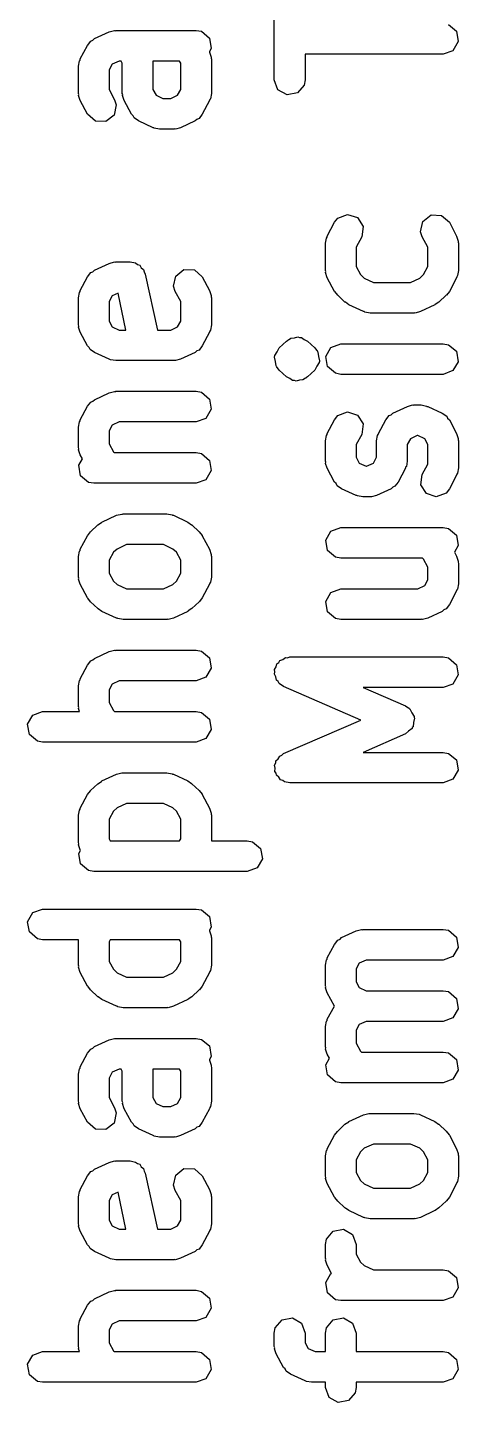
# Model space of a CAD drawing. Extents: x 26 to 70, y -152 to -25.
# Drawn here: x 43.11 to 45.21, y -125.53 to -118.81 of the extents above; entities that cross this region are included whole.
import ezdxf

# ---------------------------------------------------------------- set-up
doc = ezdxf.new("R2010")
doc.units = 0
doc.layers.add('BLACK', color=7, linetype='CONTINUOUS')

msp = doc.modelspace()

# ---------------------------------------------------------------- linework, layer by layer
at = {"layer": 'BLACK', "linetype": 'CONTINUOUS'}
for p, q in [((44.314, -119.061), (44.314, -118.661)), ((43.4355, -118.86), (43.507, -118.827)), ((43.507, -118.827), (43.5321, -118.82)), ((43.5321, -118.82), (43.5354, -118.821)), ((43.5354, -118.821), (43.5387, -118.82)), ((43.5387, -118.82), (43.9315, -118.82)), ((43.9315, -118.82), (43.9572, -118.824)), ((43.9572, -118.824), (43.9965, -118.857)), ((45.1647, -118.791), (45.204, -118.824)), ((45.204, -118.824), (45.2129, -118.874)), ((43.3654, -118.959), (43.4011, -118.893)), ((43.4011, -118.893), (43.4172, -118.872)), ((43.4172, -118.872), (43.4276, -118.868)), ((43.4276, -118.868), (43.4355, -118.86)), ((44.0054, -118.908), (43.9963, -118.923)), ((43.9965, -118.857), (44.0054, -118.908)), ((45.2129, -118.874), (45.1872, -118.919)), ((43.3565, -118.995), (43.3611, -118.969)), ((43.3611, -118.969), (43.3646, -118.965)), ((43.3646, -118.965), (43.3654, -118.959)), ((43.5553, -118.97), (43.5216, -118.985)), ((43.5652, -118.97), (43.5553, -118.97)), ((43.5708, -118.98), (43.5652, -118.97)), ((43.7208, -118.97), (43.7208, -119.109)), ((43.8509, -118.97), (43.7208, -118.97)), ((43.8565, -118.98), (43.8509, -118.97)), ((43.9963, -118.923), (43.9976, -118.926)), ((43.9976, -118.926), (44.0058, -118.951)), ((44.0058, -118.951), (44.0046, -118.956)), ((44.0046, -118.956), (44.0065, -118.961)), ((44.0065, -118.961), (44.0065, -119.128)), ((45.139, -118.936), (44.464, -118.936)), ((44.464, -118.936), (44.464, -119.061)), ((45.1872, -118.919), (45.139, -118.936)), ((43.3565, -119.128), (43.3565, -118.995)), ((43.5216, -118.985), (43.5065, -119.013)), ((43.5065, -119.013), (43.5065, -119.109)), ((43.5708, -119.128), (43.5708, -118.98)), ((43.8565, -119.109), (43.8565, -118.98)), ((43.5065, -119.109), (43.5334, -119.159)), ((43.7208, -119.109), (43.7359, -119.137)), ((43.8415, -119.137), (43.8565, -119.109)), ((44.3316, -119.11), (44.314, -119.061)), ((44.376, -119.135), (44.3316, -119.11)), ((44.4595, -119.087), (44.4265, -119.126)), ((44.464, -119.061), (44.4595, -119.087)), ((43.3584, -119.133), (43.3565, -119.128)), ((43.3573, -119.139), (43.3584, -119.133)), ((43.3654, -119.163), (43.3573, -119.139)), ((43.4011, -119.23), (43.3654, -119.163)), ((43.5334, -119.159), (43.5415, -119.184)), ((43.5727, -119.133), (43.5708, -119.128)), ((43.5716, -119.139), (43.5727, -119.133)), ((43.5797, -119.163), (43.5716, -119.139)), ((43.6154, -119.23), (43.5797, -119.163)), ((43.7359, -119.137), (43.7696, -119.153)), ((43.7696, -119.153), (43.8078, -119.153)), ((43.8078, -119.153), (43.8415, -119.137)), ((43.9976, -119.163), (43.9619, -119.23)), ((43.9984, -119.158), (43.9976, -119.163)), ((44.002, -119.154), (43.9984, -119.158)), ((44.0065, -119.128), (44.002, -119.154)), ((44.4265, -119.126), (44.376, -119.135)), ((43.4394, -119.264), (43.4011, -119.23)), ((43.531, -119.234), (43.4906, -119.266)), ((43.5415, -119.184), (43.531, -119.234)), ((43.6238, -119.238), (43.6154, -119.23)), ((43.6285, -119.248), (43.6238, -119.238)), ((43.9619, -119.23), (43.9458, -119.251)), ((43.4906, -119.266), (43.4394, -119.264)), ((43.6498, -119.263), (43.6285, -119.248)), ((43.7212, -119.296), (43.6498, -119.263)), ((43.7247, -119.296), (43.7212, -119.296)), ((43.7273, -119.298), (43.7247, -119.296)), ((43.753, -119.303), (43.7273, -119.298)), ((43.8244, -119.303), (43.753, -119.303)), ((43.8276, -119.302), (43.8244, -119.303)), ((43.831, -119.303), (43.8276, -119.302)), ((43.8561, -119.296), (43.831, -119.303)), ((43.9275, -119.263), (43.8561, -119.296)), ((43.9354, -119.255), (43.9275, -119.263)), ((43.9458, -119.251), (43.9354, -119.255)), ((44.5729, -119.826), (44.6086, -119.759)), ((44.6086, -119.759), (44.6247, -119.739)), ((44.6247, -119.739), (44.6724, -119.72)), ((44.6724, -119.72), (44.7211, -119.736)), ((44.7211, -119.736), (44.7482, -119.779)), ((44.7482, -119.779), (44.7409, -119.83)), ((45.0291, -119.805), (45.0396, -119.755)), ((45.0396, -119.755), (45.0799, -119.723)), ((45.0799, -119.723), (45.1312, -119.725)), ((45.1312, -119.725), (45.1694, -119.759)), ((45.1694, -119.759), (45.2051, -119.826)), ((44.564, -119.861), (44.5686, -119.836)), ((44.5686, -119.836), (44.5721, -119.831)), ((44.5721, -119.831), (44.5729, -119.826)), ((44.7409, -119.83), (44.714, -119.88)), ((45.0372, -119.83), (45.0291, -119.805)), ((45.064, -119.88), (45.0372, -119.83)), ((45.2051, -119.826), (45.2133, -119.851)), ((45.2133, -119.851), (45.2121, -119.856)), ((44.564, -119.995), (44.564, -119.861)), ((44.714, -119.88), (44.714, -119.976)), ((45.064, -119.976), (45.064, -119.88)), ((45.2121, -119.856), (45.214, -119.861)), ((45.214, -119.861), (45.214, -119.995)), ((43.4355, -119.993), (43.507, -119.96)), ((43.507, -119.96), (43.5321, -119.953)), ((43.5321, -119.953), (43.5354, -119.954)), ((43.5354, -119.954), (43.5387, -119.953)), ((43.5387, -119.953), (43.6101, -119.953)), ((43.6101, -119.953), (43.6358, -119.958)), ((43.6358, -119.958), (43.6449, -119.965)), ((43.6449, -119.965), (43.6562, -119.969)), ((43.6562, -119.969), (43.6639, -119.981)), ((43.6639, -119.981), (43.6751, -119.99)), ((44.714, -119.976), (44.735, -120.015)), ((45.0431, -120.015), (45.064, -119.976)), ((43.3654, -120.093), (43.4011, -120.026)), ((43.4011, -120.026), (43.4172, -120.005)), ((43.4172, -120.005), (43.4276, -120.001)), ((43.4276, -120.001), (43.4355, -119.993)), ((43.6751, -119.99), (43.6771, -120.002)), ((43.6771, -120.002), (43.6834, -120.012)), ((43.6834, -120.012), (43.7422, -120.286)), ((43.8216, -120.072), (43.8321, -120.022)), ((43.8321, -120.022), (43.8724, -119.99)), ((43.8724, -119.99), (43.9237, -119.992)), ((43.9237, -119.992), (43.9619, -120.026)), ((43.9619, -120.026), (43.9976, -120.093)), ((44.5659, -120), (44.564, -119.995)), ((44.5648, -120.005), (44.5659, -120)), ((44.5729, -120.03), (44.5648, -120.005)), ((44.6086, -120.097), (44.5729, -120.03)), ((44.735, -120.015), (44.753, -120.032)), ((44.753, -120.032), (44.7985, -120.053)), ((44.7985, -120.053), (44.9795, -120.053)), ((44.9795, -120.053), (45.0251, -120.032)), ((45.0251, -120.032), (45.0431, -120.015)), ((45.2051, -120.03), (45.1694, -120.097)), ((45.2059, -120.025), (45.2051, -120.03)), ((45.2095, -120.02), (45.2059, -120.025)), ((45.214, -119.995), (45.2095, -120.02)), ((43.3565, -120.128), (43.3611, -120.102)), ((43.3611, -120.102), (43.3646, -120.098)), ((43.3646, -120.098), (43.3654, -120.093)), ((43.5216, -120.119), (43.5065, -120.147)), ((43.55, -120.105), (43.5216, -120.119)), ((43.5888, -120.286), (43.55, -120.105)), ((43.8297, -120.097), (43.8216, -120.072)), ((43.8565, -120.147), (43.8297, -120.097)), ((43.9976, -120.093), (44.0058, -120.117)), ((44.0058, -120.117), (44.0046, -120.123)), ((44.6096, -120.098), (44.6086, -120.097)), ((44.6236, -120.116), (44.6096, -120.098)), ((44.6593, -120.149), (44.6236, -120.116)), ((45.1545, -120.116), (45.1188, -120.149)), ((45.1551, -120.115), (45.1545, -120.116)), ((45.1694, -120.097), (45.1551, -120.115)), ((43.3565, -120.261), (43.3565, -120.128)), ((43.5065, -120.147), (43.5065, -120.243)), ((43.8565, -120.243), (43.8565, -120.147)), ((44.0046, -120.123), (44.0065, -120.128)), ((44.0065, -120.128), (44.0065, -120.261)), ((44.6611, -120.15), (44.6593, -120.149)), ((44.6787, -120.163), (44.6611, -120.15)), ((44.7502, -120.196), (44.6787, -120.163)), ((45.0993, -120.163), (45.0279, -120.196)), ((45.1007, -120.161), (45.0993, -120.163)), ((45.1188, -120.149), (45.1007, -120.161)), ((43.5065, -120.243), (43.5216, -120.271)), ((43.8415, -120.271), (43.8565, -120.243)), ((44.7536, -120.196), (44.7502, -120.196)), ((44.7562, -120.198), (44.7536, -120.196)), ((44.7819, -120.203), (44.7562, -120.198)), ((44.9962, -120.203), (44.7819, -120.203)), ((44.9994, -120.202), (44.9962, -120.203)), ((45.0027, -120.203), (44.9994, -120.202)), ((45.0279, -120.196), (45.0027, -120.203)), ((43.3584, -120.267), (43.3565, -120.261)), ((43.3573, -120.272), (43.3584, -120.267)), ((43.3654, -120.297), (43.3573, -120.272)), ((43.4011, -120.363), (43.3654, -120.297)), ((43.5216, -120.271), (43.5553, -120.286)), ((43.5553, -120.286), (43.5888, -120.286)), ((43.7422, -120.286), (43.8078, -120.286)), ((43.8078, -120.286), (43.8415, -120.271)), ((43.9976, -120.297), (43.9619, -120.363)), ((43.9984, -120.291), (43.9976, -120.297)), ((44.002, -120.287), (43.9984, -120.291)), ((44.0065, -120.261), (44.002, -120.287)), ((44.4124, -120.325), (44.4287, -120.32)), ((44.4287, -120.32), (44.4373, -120.323)), ((44.4373, -120.323), (44.4466, -120.323)), ((44.4466, -120.323), (44.4603, -120.333)), ((43.4095, -120.371), (43.4011, -120.363)), ((43.4142, -120.381), (43.4095, -120.371)), ((43.4355, -120.396), (43.4142, -120.381)), ((43.9354, -120.388), (43.9275, -120.396)), ((43.9458, -120.384), (43.9354, -120.388)), ((43.9619, -120.363), (43.9458, -120.384)), ((44.3279, -120.393), (44.3379, -120.373)), ((44.3379, -120.373), (44.3736, -120.34)), ((44.3736, -120.34), (44.3783, -120.337)), ((44.3783, -120.337), (44.3796, -120.335)), ((44.3796, -120.335), (44.383, -120.334)), ((44.383, -120.334), (44.3954, -120.326)), ((44.3954, -120.326), (44.4124, -120.325)), ((44.4603, -120.333), (44.4759, -120.34)), ((44.4759, -120.34), (44.5116, -120.373)), ((44.5116, -120.373), (44.5206, -120.385)), ((44.5206, -120.385), (44.5233, -120.387)), ((44.5233, -120.387), (44.5238, -120.389)), ((44.5238, -120.389), (44.5254, -120.39)), ((44.5254, -120.39), (44.5256, -120.392)), ((44.5652, -120.415), (44.5908, -120.371)), ((44.5908, -120.371), (44.639, -120.353)), ((44.639, -120.353), (45.139, -120.353)), ((45.139, -120.353), (45.1647, -120.358)), ((45.1647, -120.358), (45.204, -120.39)), ((45.204, -120.39), (45.2129, -120.441)), ((43.507, -120.429), (43.4355, -120.396)), ((43.5104, -120.43), (43.507, -120.429)), ((43.513, -120.432), (43.5104, -120.43)), ((43.5387, -120.436), (43.513, -120.432)), ((43.8244, -120.436), (43.5387, -120.436)), ((43.8276, -120.435), (43.8244, -120.436)), ((43.831, -120.436), (43.8276, -120.435)), ((43.8561, -120.429), (43.831, -120.436)), ((43.9275, -120.396), (43.8561, -120.429)), ((44.3146, -120.419), (44.3155, -120.417)), ((44.3195, -120.44), (44.3146, -120.419)), ((44.3152, -120.415), (44.3162, -120.413)), ((44.3155, -120.417), (44.3152, -120.415)), ((44.316, -120.411), (44.3279, -120.393)), ((44.3162, -120.413), (44.316, -120.411)), ((44.3222, -120.462), (44.3195, -120.44)), ((44.5335, -120.445), (44.5216, -120.463)), ((44.5256, -120.392), (44.5273, -120.394)), ((44.5273, -120.394), (44.53, -120.416)), ((44.53, -120.416), (44.5349, -120.437)), ((44.5343, -120.441), (44.5333, -120.443)), ((44.5333, -120.443), (44.5335, -120.445)), ((44.5349, -120.437), (44.534, -120.439)), ((44.534, -120.439), (44.5343, -120.441)), ((44.5741, -120.465), (44.5652, -120.415)), ((45.2129, -120.441), (45.1872, -120.485)), ((44.3239, -120.464), (44.3222, -120.462)), ((44.3241, -120.465), (44.3239, -120.464)), ((44.3257, -120.467), (44.3241, -120.465)), ((44.3262, -120.469), (44.3257, -120.467)), ((44.3289, -120.471), (44.3262, -120.469)), ((44.3379, -120.483), (44.3289, -120.471)), ((44.3736, -120.516), (44.3379, -120.483)), ((44.3892, -120.523), (44.3736, -120.516)), ((44.4029, -120.533), (44.3892, -120.523)), ((44.4665, -120.522), (44.4541, -120.53)), ((44.4699, -120.521), (44.4665, -120.522)), ((44.4712, -120.519), (44.4699, -120.521)), ((44.4759, -120.516), (44.4712, -120.519)), ((44.5116, -120.483), (44.4759, -120.516)), ((44.5216, -120.463), (44.5116, -120.483)), ((44.6134, -120.498), (44.5741, -120.465)), ((44.639, -120.503), (44.6134, -120.498)), ((45.139, -120.503), (44.639, -120.503)), ((45.1872, -120.485), (45.139, -120.503)), ((43.507, -120.593), (43.5321, -120.587)), ((43.5321, -120.587), (43.5354, -120.588)), ((43.5354, -120.588), (43.5387, -120.586)), ((43.5387, -120.586), (43.9315, -120.586)), ((43.9315, -120.586), (43.9572, -120.591)), ((43.9572, -120.591), (43.9965, -120.624)), ((44.4122, -120.533), (44.4029, -120.533)), ((44.4208, -120.536), (44.4122, -120.533)), ((44.4371, -120.531), (44.4208, -120.536)), ((44.4541, -120.53), (44.4371, -120.531)), ((43.3654, -120.726), (43.4011, -120.659)), ((43.4011, -120.659), (43.4172, -120.639)), ((43.4172, -120.639), (43.4276, -120.635)), ((43.4276, -120.635), (43.4355, -120.627)), ((43.4355, -120.627), (43.507, -120.593)), ((43.9965, -120.624), (44.0054, -120.674)), ((44.9645, -120.66), (44.9896, -120.653)), ((44.9896, -120.653), (44.9929, -120.654)), ((44.9929, -120.654), (44.9962, -120.653)), ((44.9962, -120.653), (45.0319, -120.653)), ((45.0319, -120.653), (45.0575, -120.658)), ((45.0575, -120.658), (45.0602, -120.66)), ((43.3646, -120.731), (43.3654, -120.726)), ((43.9797, -120.719), (43.9315, -120.736)), ((44.0054, -120.674), (43.9797, -120.719)), ((44.5729, -120.793), (44.6086, -120.726)), ((44.6086, -120.726), (44.6247, -120.705)), ((44.6247, -120.705), (44.6724, -120.686)), ((44.6724, -120.686), (44.7211, -120.702)), ((44.7211, -120.702), (44.7482, -120.746)), ((44.8229, -120.793), (44.8586, -120.726)), ((44.8586, -120.726), (44.8747, -120.705)), ((44.8747, -120.705), (44.8851, -120.701)), ((44.8851, -120.701), (44.893, -120.693)), ((44.893, -120.693), (44.9645, -120.66)), ((45.0602, -120.66), (45.0636, -120.66)), ((45.0636, -120.66), (45.135, -120.693)), ((45.135, -120.693), (45.1564, -120.708)), ((45.1564, -120.708), (45.1611, -120.718)), ((45.1611, -120.718), (45.1694, -120.726)), ((45.1694, -120.726), (45.2051, -120.793)), ((43.3565, -120.761), (43.3611, -120.736)), ((43.3565, -120.861), (43.3565, -120.761)), ((43.3611, -120.736), (43.3646, -120.731)), ((43.5216, -120.752), (43.5065, -120.78)), ((43.5065, -120.78), (43.5065, -120.843)), ((43.5553, -120.736), (43.5216, -120.752)), ((43.9315, -120.736), (43.5553, -120.736)), ((44.5721, -120.798), (44.5729, -120.793)), ((44.7482, -120.746), (44.7409, -120.797)), ((44.8221, -120.798), (44.8229, -120.793)), ((45.2051, -120.793), (45.2133, -120.817)), ((43.3584, -120.867), (43.3565, -120.861)), ((43.5065, -120.843), (43.5275, -120.882)), ((44.564, -120.828), (44.5686, -120.802)), ((44.564, -120.928), (44.564, -120.828)), ((44.5686, -120.802), (44.5721, -120.798)), ((44.7409, -120.797), (44.714, -120.847)), ((44.714, -120.847), (44.714, -120.909)), ((44.814, -120.828), (44.8186, -120.802)), ((44.814, -120.909), (44.814, -120.828)), ((44.8186, -120.802), (44.8221, -120.798)), ((44.9791, -120.819), (44.964, -120.847)), ((44.964, -120.847), (44.964, -120.928)), ((45.0128, -120.803), (44.9791, -120.819)), ((45.0153, -120.803), (45.0128, -120.803)), ((45.049, -120.819), (45.0153, -120.803)), ((45.064, -120.847), (45.049, -120.819)), ((45.064, -120.943), (45.064, -120.847)), ((45.2133, -120.817), (45.2121, -120.823)), ((45.2121, -120.823), (45.214, -120.828)), ((45.214, -120.828), (45.214, -120.961)), ((43.3573, -120.872), (43.3584, -120.867)), ((43.3654, -120.897), (43.3573, -120.872)), ((43.3577, -120.948), (43.376, -120.917)), ((43.376, -120.917), (43.3654, -120.897)), ((43.5275, -120.882), (43.5325, -120.886)), ((43.5325, -120.886), (43.9315, -120.886)), ((43.9315, -120.886), (43.9572, -120.891)), ((43.9572, -120.891), (43.9965, -120.924)), ((43.9965, -120.924), (44.0054, -120.974)), ((44.5659, -120.933), (44.564, -120.928)), ((44.714, -120.909), (44.7291, -120.937)), ((44.799, -120.937), (44.814, -120.909)), ((44.964, -120.928), (44.9595, -120.954)), ((43.3666, -120.999), (43.3577, -120.948)), ((44.0054, -120.974), (43.9797, -121.019)), ((44.5648, -120.939), (44.5659, -120.933)), ((44.5729, -120.963), (44.5648, -120.939)), ((44.6086, -121.03), (44.5729, -120.963)), ((44.7291, -120.937), (44.7628, -120.953)), ((44.7628, -120.953), (44.7653, -120.953)), ((44.7653, -120.953), (44.799, -120.937)), ((44.9551, -120.963), (44.9194, -121.03)), ((44.9559, -120.958), (44.9551, -120.963)), ((44.9595, -120.954), (44.9559, -120.958)), ((45.0299, -121.043), (45.0372, -120.993)), ((45.0372, -120.993), (45.064, -120.943)), ((45.2059, -120.991), (45.2051, -120.997)), ((45.2095, -120.987), (45.2059, -120.991)), ((45.214, -120.961), (45.2095, -120.987)), ((43.4059, -121.032), (43.3666, -120.999)), ((43.4315, -121.036), (43.4059, -121.032)), ((43.9315, -121.036), (43.4315, -121.036)), ((43.9797, -121.019), (43.9315, -121.036)), ((44.617, -121.038), (44.6086, -121.03)), ((44.6217, -121.048), (44.617, -121.038)), ((44.643, -121.063), (44.6217, -121.048)), ((44.7145, -121.096), (44.643, -121.063)), ((44.885, -121.063), (44.8136, -121.096)), ((44.8929, -121.055), (44.885, -121.063)), ((44.9033, -121.051), (44.8929, -121.055)), ((44.9194, -121.03), (44.9033, -121.051)), ((45.057, -121.087), (45.0299, -121.043)), ((45.1694, -121.063), (45.1533, -121.084)), ((45.2051, -120.997), (45.1694, -121.063)), ((44.7179, -121.096), (44.7145, -121.096)), ((44.7205, -121.098), (44.7179, -121.096)), ((44.7462, -121.103), (44.7205, -121.098)), ((44.7819, -121.103), (44.7462, -121.103)), ((44.7851, -121.102), (44.7819, -121.103)), ((44.7885, -121.103), (44.7851, -121.102)), ((44.8136, -121.096), (44.7885, -121.103)), ((45.1057, -121.103), (45.057, -121.087)), ((45.1533, -121.084), (45.1057, -121.103)), ((43.4712, -121.227), (43.5427, -121.193)), ((43.5427, -121.193), (43.5678, -121.187)), ((43.5678, -121.187), (43.5712, -121.188)), ((43.5712, -121.188), (43.5744, -121.186)), ((43.5744, -121.186), (43.7887, -121.186)), ((43.7887, -121.186), (43.8143, -121.191)), ((43.8143, -121.191), (43.817, -121.193)), ((43.817, -121.193), (43.8204, -121.193)), ((43.8204, -121.193), (43.8918, -121.227)), ((43.4161, -121.273), (43.4518, -121.24)), ((43.4518, -121.24), (43.4699, -121.228)), ((43.4699, -121.228), (43.4712, -121.227)), ((43.8918, -121.227), (43.9095, -121.239)), ((43.9095, -121.239), (43.9113, -121.24)), ((43.9113, -121.24), (43.947, -121.273)), ((44.5908, -121.271), (44.639, -121.253)), ((44.639, -121.253), (45.139, -121.253)), ((45.139, -121.253), (45.1647, -121.258)), ((45.1647, -121.258), (45.204, -121.29)), ((43.3654, -121.359), (43.4011, -121.293)), ((43.4011, -121.293), (43.4155, -121.274)), ((43.4155, -121.274), (43.4161, -121.273)), ((43.947, -121.273), (43.9609, -121.292)), ((43.9609, -121.292), (43.9619, -121.293)), ((43.9619, -121.293), (43.9976, -121.359)), ((44.5652, -121.315), (44.5908, -121.271)), ((44.5741, -121.365), (44.5652, -121.315)), ((45.204, -121.29), (45.2129, -121.341)), ((43.3565, -121.395), (43.3611, -121.369)), ((43.3565, -121.495), (43.3565, -121.395)), ((43.3611, -121.369), (43.3646, -121.365)), ((43.3646, -121.365), (43.3654, -121.359)), ((43.5275, -121.374), (43.5065, -121.413)), ((43.5454, -121.358), (43.5275, -121.374)), ((43.591, -121.336), (43.5454, -121.358)), ((43.772, -121.336), (43.591, -121.336)), ((43.8176, -121.358), (43.772, -121.336)), ((43.8356, -121.374), (43.8176, -121.358)), ((43.8565, -121.413), (43.8356, -121.374)), ((43.9976, -121.359), (44.0058, -121.384)), ((44.0058, -121.384), (44.0046, -121.389)), ((44.0046, -121.389), (44.0065, -121.395)), ((44.0065, -121.395), (44.0065, -121.495)), ((44.6134, -121.398), (44.5741, -121.365)), ((44.639, -121.403), (44.6134, -121.398)), ((45.2129, -121.341), (45.1945, -121.373)), ((45.1945, -121.373), (45.2051, -121.393)), ((45.2051, -121.393), (45.2133, -121.417)), ((43.5065, -121.413), (43.5065, -121.476)), ((43.8565, -121.476), (43.8565, -121.413)), ((45.038, -121.403), (44.639, -121.403)), ((45.0431, -121.408), (45.038, -121.403)), ((45.064, -121.447), (45.0431, -121.408)), ((45.064, -121.509), (45.064, -121.447)), ((45.2133, -121.417), (45.2121, -121.423)), ((45.2121, -121.423), (45.214, -121.428)), ((45.214, -121.428), (45.214, -121.528)), ((43.3584, -121.5), (43.3565, -121.495)), ((43.3573, -121.505), (43.3584, -121.5)), ((43.3654, -121.53), (43.3573, -121.505)), ((43.4011, -121.597), (43.3654, -121.53)), ((43.5065, -121.476), (43.5275, -121.515)), ((43.5275, -121.515), (43.5455, -121.532)), ((43.5455, -121.532), (43.591, -121.553)), ((43.772, -121.553), (43.8176, -121.532)), ((43.8176, -121.532), (43.8356, -121.515)), ((43.8356, -121.515), (43.8565, -121.476)), ((43.9976, -121.53), (43.9619, -121.597)), ((43.9984, -121.525), (43.9976, -121.53)), ((44.002, -121.52), (43.9984, -121.525)), ((44.0065, -121.495), (44.002, -121.52)), ((45.049, -121.537), (45.064, -121.509)), ((45.214, -121.528), (45.2095, -121.554)), ((43.4021, -121.598), (43.4011, -121.597)), ((43.4161, -121.616), (43.4021, -121.598)), ((43.591, -121.553), (43.772, -121.553)), ((43.9619, -121.597), (43.9476, -121.615)), ((44.5652, -121.615), (44.5908, -121.571)), ((44.5908, -121.571), (44.639, -121.553)), ((44.639, -121.553), (45.0153, -121.553)), ((45.0153, -121.553), (45.049, -121.537)), ((45.2051, -121.563), (45.1694, -121.63)), ((45.2059, -121.558), (45.2051, -121.563)), ((45.2095, -121.554), (45.2059, -121.558)), ((43.4518, -121.649), (43.4161, -121.616)), ((43.4536, -121.65), (43.4518, -121.649)), ((43.4712, -121.663), (43.4536, -121.65)), ((43.5427, -121.696), (43.4712, -121.663)), ((43.8918, -121.663), (43.8204, -121.696)), ((43.8932, -121.661), (43.8918, -121.663)), ((43.9113, -121.649), (43.8932, -121.661)), ((43.947, -121.616), (43.9113, -121.649)), ((43.9476, -121.615), (43.947, -121.616)), ((44.5741, -121.665), (44.5652, -121.615)), ((44.6134, -121.698), (44.5741, -121.665)), ((45.135, -121.663), (45.0636, -121.696)), ((45.1429, -121.655), (45.135, -121.663)), ((45.1533, -121.651), (45.1429, -121.655)), ((45.1694, -121.63), (45.1533, -121.651)), ((43.5461, -121.696), (43.5427, -121.696)), ((43.5487, -121.698), (43.5461, -121.696)), ((43.5744, -121.703), (43.5487, -121.698)), ((43.7887, -121.703), (43.5744, -121.703)), ((43.7919, -121.702), (43.7887, -121.703)), ((43.7952, -121.703), (43.7919, -121.702)), ((43.8204, -121.696), (43.7952, -121.703)), ((44.639, -121.703), (44.6134, -121.698)), ((45.0319, -121.703), (44.639, -121.703)), ((45.0351, -121.702), (45.0319, -121.703)), ((45.0385, -121.703), (45.0351, -121.702)), ((45.0636, -121.696), (45.0385, -121.703)), ((43.4355, -121.893), (43.507, -121.86)), ((43.507, -121.86), (43.5321, -121.853)), ((43.5321, -121.853), (43.5354, -121.854)), ((43.5354, -121.854), (43.5387, -121.853)), ((43.5387, -121.853), (43.9315, -121.853)), ((43.9315, -121.853), (43.9572, -121.858)), ((43.9572, -121.858), (43.9965, -121.89)), ((43.3654, -121.993), (43.4011, -121.926)), ((43.4011, -121.926), (43.4172, -121.905)), ((43.4172, -121.905), (43.4276, -121.901)), ((43.4276, -121.901), (43.4355, -121.893)), ((43.9965, -121.89), (44.0054, -121.941)), ((44.3152, -121.948), (44.3229, -121.935)), ((44.3229, -121.935), (44.3265, -121.92)), ((44.3265, -121.92), (44.3353, -121.913)), ((44.3353, -121.913), (44.3408, -121.904)), ((44.3408, -121.904), (44.3553, -121.899)), ((44.3553, -121.899), (44.3678, -121.889)), ((44.3678, -121.889), (44.3787, -121.89)), ((44.3787, -121.89), (44.389, -121.886)), ((44.389, -121.886), (45.139, -121.886)), ((45.139, -121.886), (45.1647, -121.891)), ((45.1647, -121.891), (45.204, -121.924)), ((45.204, -121.924), (45.2129, -121.974)), ((43.3565, -122.028), (43.3611, -122.002)), ((43.3611, -122.002), (43.3646, -121.998)), ((43.3646, -121.998), (43.3654, -121.993)), ((43.5553, -122.003), (43.5216, -122.019)), ((43.9315, -122.003), (43.5553, -122.003)), ((43.9797, -121.985), (43.9315, -122.003)), ((44.0054, -121.941), (43.9797, -121.985)), ((44.3145, -121.97), (44.3171, -121.959)), ((44.3214, -121.984), (44.3145, -121.97)), ((44.3171, -121.959), (44.3152, -121.948)), ((44.3241, -121.999), (44.3214, -121.984)), ((44.3325, -122.006), (44.3241, -121.999)), ((45.2129, -121.974), (45.1872, -122.019)), ((43.3565, -122.128), (43.3565, -122.028)), ((43.5216, -122.019), (43.5065, -122.047)), ((43.5065, -122.047), (43.5065, -122.109)), ((44.3374, -122.016), (44.3325, -122.006)), ((44.3591, -122.03), (44.3374, -122.016)), ((44.7369, -122.195), (44.3591, -122.03)), ((45.139, -122.036), (44.749, -122.036)), ((44.749, -122.036), (44.9547, -122.126)), ((45.1872, -122.019), (45.139, -122.036)), ((43.3584, -122.133), (43.3565, -122.128)), ((43.3573, -122.139), (43.3584, -122.133)), ((43.362, -122.153), (43.3573, -122.139)), ((43.5065, -122.109), (43.5275, -122.148)), ((44.9547, -122.126), (44.9659, -122.133)), ((44.9659, -122.133), (44.9693, -122.134)), ((44.9693, -122.134), (44.9708, -122.137)), ((44.9708, -122.137), (44.9764, -122.14)), ((44.9764, -122.14), (44.9859, -122.159)), ((43.1077, -122.215), (43.1333, -122.171)), ((43.1333, -122.171), (43.1815, -122.153)), ((43.1815, -122.153), (43.362, -122.153)), ((43.5275, -122.148), (43.5325, -122.153)), ((43.5325, -122.153), (43.9315, -122.153)), ((43.9315, -122.153), (43.9572, -122.158)), ((43.9572, -122.158), (43.9965, -122.191)), ((43.9965, -122.191), (44.0054, -122.241)), ((44.3591, -122.359), (44.7369, -122.195)), ((44.9859, -122.159), (44.9977, -122.177)), ((44.9943, -122.207), (44.9919, -122.228)), ((44.9993, -122.186), (44.9943, -122.207)), ((44.9977, -122.177), (44.9971, -122.182)), ((44.9971, -122.182), (44.9993, -122.186)), ((43.1166, -122.265), (43.1077, -122.215)), ((43.1559, -122.298), (43.1166, -122.265)), ((44.0054, -122.241), (43.9797, -122.285)), ((44.9547, -122.263), (44.749, -122.353)), ((44.9701, -122.249), (44.9547, -122.263)), ((44.9873, -122.236), (44.9701, -122.249)), ((44.9884, -122.231), (44.9873, -122.236)), ((44.9919, -122.228), (44.9884, -122.231)), ((43.1815, -122.303), (43.1559, -122.298)), ((43.9315, -122.303), (43.1815, -122.303)), ((43.9797, -122.285), (43.9315, -122.303)), ((44.3152, -122.415), (44.3207, -122.405)), ((44.3207, -122.405), (44.3219, -122.395)), ((44.3219, -122.395), (44.3331, -122.384)), ((44.3331, -122.384), (44.3408, -122.371)), ((44.3408, -122.371), (44.3511, -122.367)), ((44.3511, -122.367), (44.3591, -122.359)), ((44.749, -122.353), (45.139, -122.353)), ((45.139, -122.353), (45.1647, -122.358)), ((45.1647, -122.358), (45.204, -122.39)), ((45.204, -122.39), (45.2129, -122.441)), ((43.4712, -122.493), (43.5427, -122.46)), ((43.5427, -122.46), (43.5678, -122.453)), ((43.5678, -122.453), (43.5712, -122.454)), ((43.5712, -122.454), (43.5744, -122.453)), ((43.5744, -122.453), (43.7887, -122.453)), ((43.7887, -122.453), (43.8143, -122.458)), ((43.8143, -122.458), (43.817, -122.46)), ((43.817, -122.46), (43.8204, -122.46)), ((43.8204, -122.46), (43.8918, -122.493)), ((44.3179, -122.43), (44.3152, -122.415)), ((44.3161, -122.446), (44.3179, -122.43)), ((44.3222, -122.455), (44.3161, -122.446)), ((44.3241, -122.465), (44.3222, -122.455)), ((44.3359, -122.475), (44.3241, -122.465)), ((44.3445, -122.488), (44.3359, -122.475)), ((45.2129, -122.441), (45.1872, -122.485)), ((43.4011, -122.559), (43.4155, -122.541)), ((43.4155, -122.541), (43.4161, -122.54)), ((43.4161, -122.54), (43.4518, -122.507)), ((43.4518, -122.507), (43.4699, -122.495)), ((43.4699, -122.495), (43.4712, -122.493)), ((43.8918, -122.493), (43.9095, -122.506)), ((43.9095, -122.506), (43.9113, -122.507)), ((43.9113, -122.507), (43.947, -122.54)), ((43.947, -122.54), (43.9609, -122.558)), ((44.355, -122.491), (44.3445, -122.488)), ((44.3634, -122.498), (44.355, -122.491)), ((44.389, -122.503), (44.3634, -122.498)), ((45.139, -122.503), (44.389, -122.503)), ((45.1872, -122.485), (45.139, -122.503)), ((43.3654, -122.626), (43.4011, -122.559)), ((43.591, -122.603), (43.5454, -122.624)), ((43.772, -122.603), (43.591, -122.603)), ((43.8176, -122.624), (43.772, -122.603)), ((43.9609, -122.558), (43.9619, -122.559)), ((43.9619, -122.559), (43.9976, -122.626)), ((43.3565, -122.661), (43.3611, -122.636)), ((43.3565, -122.795), (43.3565, -122.661)), ((43.3611, -122.636), (43.3646, -122.631)), ((43.3646, -122.631), (43.3654, -122.626)), ((43.5275, -122.641), (43.5065, -122.68)), ((43.5454, -122.624), (43.5275, -122.641)), ((43.8356, -122.641), (43.8176, -122.624)), ((43.8565, -122.68), (43.8356, -122.641)), ((43.9976, -122.626), (44.0058, -122.651)), ((44.0058, -122.651), (44.0046, -122.656)), ((44.0046, -122.656), (44.0065, -122.661)), ((44.0065, -122.661), (44.0065, -122.786)), ((43.5065, -122.68), (43.5065, -122.776)), ((43.8565, -122.776), (43.8565, -122.68)), ((43.3584, -122.8), (43.3565, -122.795)), ((43.3573, -122.805), (43.3584, -122.8)), ((43.3654, -122.83), (43.3573, -122.805)), ((43.5065, -122.776), (43.5122, -122.786)), ((43.5122, -122.786), (43.8509, -122.786)), ((43.8509, -122.786), (43.8565, -122.776)), ((44.0065, -122.786), (44.1815, -122.786)), ((44.1815, -122.786), (44.2072, -122.791)), ((44.2072, -122.791), (44.2465, -122.824)), ((43.3577, -122.848), (43.3668, -122.833)), ((43.3666, -122.899), (43.3577, -122.848)), ((43.3668, -122.833), (43.3654, -122.83)), ((44.2554, -122.874), (44.2297, -122.919)), ((44.2465, -122.824), (44.2554, -122.874)), ((43.4059, -122.932), (43.3666, -122.899)), ((43.4315, -122.936), (43.4059, -122.932)), ((44.1815, -122.936), (43.4315, -122.936)), ((44.2297, -122.919), (44.1815, -122.936)), ((43.1077, -123.182), (43.1333, -123.137)), ((43.1333, -123.137), (43.1815, -123.12)), ((43.1815, -123.12), (43.9315, -123.12)), ((43.9315, -123.12), (43.9572, -123.124)), ((43.9572, -123.124), (43.9965, -123.157)), ((43.1166, -123.232), (43.1077, -123.182)), ((44.0054, -123.208), (43.9963, -123.223)), ((43.9965, -123.157), (44.0054, -123.208)), ((43.1559, -123.265), (43.1166, -123.232)), ((43.1815, -123.27), (43.1559, -123.265)), ((43.3565, -123.27), (43.1815, -123.27)), ((43.3565, -123.395), (43.3565, -123.27)), ((43.5122, -123.27), (43.5065, -123.28)), ((43.5065, -123.28), (43.5065, -123.376)), ((43.8509, -123.27), (43.5122, -123.27)), ((43.8565, -123.28), (43.8509, -123.27)), ((43.8565, -123.376), (43.8565, -123.28)), ((43.9963, -123.223), (43.9976, -123.226)), ((43.9976, -123.226), (44.0058, -123.251)), ((44.0058, -123.251), (44.0046, -123.256)), ((44.0046, -123.256), (44.0065, -123.261)), ((44.0065, -123.261), (44.0065, -123.395)), ((44.6086, -123.293), (44.6247, -123.272)), ((44.6247, -123.272), (44.6351, -123.268)), ((44.6351, -123.268), (44.643, -123.26)), ((44.643, -123.26), (44.7145, -123.227)), ((44.7145, -123.227), (44.7396, -123.22)), ((44.7396, -123.22), (44.7429, -123.221)), ((44.7429, -123.221), (44.7462, -123.22)), ((44.7462, -123.22), (45.139, -123.22)), ((45.139, -123.22), (45.1647, -123.224)), ((45.1647, -123.224), (45.204, -123.257)), ((45.204, -123.257), (45.2129, -123.308)), ((44.5729, -123.359), (44.6086, -123.293)), ((45.2129, -123.308), (45.1872, -123.352)), ((43.3584, -123.4), (43.3565, -123.395)), ((43.3573, -123.405), (43.3584, -123.4)), ((43.3654, -123.43), (43.3573, -123.405)), ((43.5065, -123.376), (43.5275, -123.415)), ((43.5275, -123.415), (43.5455, -123.432)), ((43.8176, -123.432), (43.8356, -123.415)), ((43.8356, -123.415), (43.8565, -123.376)), ((44.0065, -123.395), (44.002, -123.42)), ((44.564, -123.395), (44.5686, -123.369)), ((44.564, -123.495), (44.564, -123.395)), ((44.5686, -123.369), (44.5721, -123.365)), ((44.5721, -123.365), (44.5729, -123.359)), ((44.7291, -123.385), (44.714, -123.413)), ((44.714, -123.413), (44.714, -123.476)), ((44.7628, -123.37), (44.7291, -123.385)), ((45.139, -123.37), (44.7628, -123.37)), ((45.1872, -123.352), (45.139, -123.37)), ((43.4011, -123.497), (43.3654, -123.43)), ((43.5455, -123.432), (43.591, -123.453)), ((43.591, -123.453), (43.772, -123.453)), ((43.772, -123.453), (43.8176, -123.432)), ((43.9976, -123.43), (43.9619, -123.497)), ((43.9984, -123.425), (43.9976, -123.43)), ((44.002, -123.42), (43.9984, -123.425)), ((44.714, -123.476), (44.7291, -123.504)), ((43.4021, -123.498), (43.4011, -123.497)), ((43.4161, -123.516), (43.4021, -123.498)), ((43.4518, -123.549), (43.4161, -123.516)), ((43.4536, -123.55), (43.4518, -123.549)), ((43.4712, -123.563), (43.4536, -123.55)), ((43.9113, -123.549), (43.8932, -123.561)), ((43.947, -123.516), (43.9113, -123.549)), ((43.9476, -123.515), (43.947, -123.516)), ((43.9619, -123.497), (43.9476, -123.515)), ((44.5659, -123.5), (44.564, -123.495)), ((44.5648, -123.505), (44.5659, -123.5)), ((44.5729, -123.53), (44.5648, -123.505)), ((44.6075, -123.595), (44.5729, -123.53)), ((44.7291, -123.504), (44.7628, -123.52)), ((44.7628, -123.52), (45.139, -123.52)), ((45.139, -123.52), (45.1647, -123.524)), ((45.1647, -123.524), (45.204, -123.557)), ((43.5427, -123.596), (43.4712, -123.563)), ((43.5461, -123.596), (43.5427, -123.596)), ((43.5487, -123.598), (43.5461, -123.596)), ((43.5744, -123.603), (43.5487, -123.598)), ((43.7887, -123.603), (43.5744, -123.603)), ((43.7919, -123.602), (43.7887, -123.603)), ((43.7952, -123.603), (43.7919, -123.602)), ((43.8204, -123.596), (43.7952, -123.603)), ((43.8918, -123.563), (43.8204, -123.596)), ((43.8932, -123.561), (43.8918, -123.563)), ((44.5729, -123.659), (44.6075, -123.595)), ((45.2129, -123.608), (45.1872, -123.652)), ((45.204, -123.557), (45.2129, -123.608)), ((44.564, -123.695), (44.5686, -123.669)), ((44.5686, -123.669), (44.5721, -123.665)), ((44.5721, -123.665), (44.5729, -123.659)), ((44.7291, -123.685), (44.714, -123.713)), ((44.7628, -123.67), (44.7291, -123.685)), ((45.139, -123.67), (44.7628, -123.67)), ((45.1872, -123.652), (45.139, -123.67)), ((43.507, -123.76), (43.5321, -123.753)), ((43.5321, -123.753), (43.5354, -123.754)), ((43.5354, -123.754), (43.5387, -123.753)), ((43.5387, -123.753), (43.9315, -123.753)), ((43.9315, -123.753), (43.9572, -123.758)), ((44.564, -123.795), (44.564, -123.695)), ((44.714, -123.713), (44.714, -123.776)), ((43.4011, -123.826), (43.4172, -123.805)), ((43.4172, -123.805), (43.4276, -123.801)), ((43.4276, -123.801), (43.4355, -123.793)), ((43.4355, -123.793), (43.507, -123.76)), ((43.9572, -123.758), (43.9965, -123.79)), ((43.9965, -123.79), (44.0054, -123.841)), ((44.5659, -123.8), (44.564, -123.795)), ((44.5648, -123.805), (44.5659, -123.8)), ((44.5729, -123.83), (44.5648, -123.805)), ((44.714, -123.776), (44.735, -123.815)), ((44.735, -123.815), (44.74, -123.82)), ((44.74, -123.82), (45.139, -123.82)), ((45.139, -123.82), (45.1647, -123.824)), ((43.3654, -123.893), (43.4011, -123.826)), ((44.0054, -123.841), (43.9963, -123.857)), ((43.9963, -123.857), (43.9976, -123.859)), ((43.9976, -123.859), (44.0058, -123.884)), ((44.0058, -123.884), (44.0046, -123.889)), ((44.0046, -123.889), (44.0065, -123.895)), ((44.5652, -123.882), (44.5835, -123.85)), ((44.5741, -123.932), (44.5652, -123.882)), ((44.5835, -123.85), (44.5729, -123.83)), ((45.1647, -123.824), (45.204, -123.857)), ((45.204, -123.857), (45.2129, -123.908)), ((43.3565, -123.928), (43.3611, -123.902)), ((43.3565, -124.061), (43.3565, -123.928)), ((43.3611, -123.902), (43.3646, -123.898)), ((43.3646, -123.898), (43.3654, -123.893)), ((43.5216, -123.919), (43.5065, -123.947)), ((43.5065, -123.947), (43.5065, -124.043)), ((43.5553, -123.903), (43.5216, -123.919)), ((43.5652, -123.903), (43.5553, -123.903)), ((43.5708, -123.913), (43.5652, -123.903)), ((43.5708, -124.061), (43.5708, -123.913)), ((43.7208, -123.903), (43.7208, -124.043)), ((43.8509, -123.903), (43.7208, -123.903)), ((43.8565, -123.913), (43.8509, -123.903)), ((43.8565, -124.043), (43.8565, -123.913)), ((44.0065, -123.895), (44.0065, -124.061)), ((44.6134, -123.965), (44.5741, -123.932)), ((45.1872, -123.952), (45.139, -123.97)), ((45.2129, -123.908), (45.1872, -123.952)), ((44.639, -123.97), (44.6134, -123.965)), ((45.139, -123.97), (44.639, -123.97)), ((43.3584, -124.067), (43.3565, -124.061)), ((43.3573, -124.072), (43.3584, -124.067)), ((43.3654, -124.097), (43.3573, -124.072)), ((43.5065, -124.043), (43.5334, -124.093)), ((43.5727, -124.067), (43.5708, -124.061)), ((43.5716, -124.072), (43.5727, -124.067)), ((43.5797, -124.097), (43.5716, -124.072)), ((43.7208, -124.043), (43.7359, -124.071)), ((43.7359, -124.071), (43.7696, -124.086)), ((43.7696, -124.086), (43.8078, -124.086)), ((43.8078, -124.086), (43.8415, -124.071)), ((43.8415, -124.071), (43.8565, -124.043)), ((43.9984, -124.091), (43.9976, -124.097)), ((44.002, -124.087), (43.9984, -124.091)), ((44.0065, -124.061), (44.002, -124.087)), ((43.4011, -124.163), (43.3654, -124.097)), ((43.5415, -124.117), (43.531, -124.168)), ((43.5334, -124.093), (43.5415, -124.117)), ((43.6154, -124.163), (43.5797, -124.097)), ((43.9976, -124.097), (43.9619, -124.163)), ((44.6787, -124.16), (44.7502, -124.127)), ((44.7502, -124.127), (44.7753, -124.12)), ((44.7753, -124.12), (44.7787, -124.121)), ((44.7787, -124.121), (44.7819, -124.12)), ((44.7819, -124.12), (44.9962, -124.12)), ((44.9962, -124.12), (45.0218, -124.124)), ((45.0218, -124.124), (45.0245, -124.126)), ((45.0245, -124.126), (45.0279, -124.127)), ((45.0279, -124.127), (45.0993, -124.16)), ((43.4394, -124.198), (43.4011, -124.163)), ((43.4906, -124.199), (43.4394, -124.198)), ((43.531, -124.168), (43.4906, -124.199)), ((43.6238, -124.171), (43.6154, -124.163)), ((43.6285, -124.181), (43.6238, -124.171)), ((43.6498, -124.196), (43.6285, -124.181)), ((43.7212, -124.229), (43.6498, -124.196)), ((43.9275, -124.196), (43.8561, -124.229)), ((43.9354, -124.188), (43.9275, -124.196)), ((43.9458, -124.184), (43.9354, -124.188)), ((43.9619, -124.163), (43.9458, -124.184)), ((44.5729, -124.293), (44.6086, -124.226)), ((44.6086, -124.226), (44.623, -124.208)), ((44.623, -124.208), (44.6236, -124.207)), ((44.6236, -124.207), (44.6593, -124.173)), ((44.6593, -124.173), (44.6774, -124.161)), ((44.6774, -124.161), (44.6787, -124.16)), ((45.0993, -124.16), (45.117, -124.172)), ((45.117, -124.172), (45.1188, -124.173)), ((45.1188, -124.173), (45.1545, -124.207)), ((45.1545, -124.207), (45.1684, -124.225)), ((45.1684, -124.225), (45.1694, -124.226)), ((45.1694, -124.226), (45.2051, -124.293)), ((43.7247, -124.23), (43.7212, -124.229)), ((43.7273, -124.232), (43.7247, -124.23)), ((43.753, -124.236), (43.7273, -124.232)), ((43.8244, -124.236), (43.753, -124.236)), ((43.8276, -124.235), (43.8244, -124.236)), ((43.831, -124.236), (43.8276, -124.235)), ((43.8561, -124.229), (43.831, -124.236)), ((44.5721, -124.298), (44.5729, -124.293)), ((44.753, -124.291), (44.735, -124.308)), ((44.7985, -124.27), (44.753, -124.291)), ((44.9795, -124.27), (44.7985, -124.27)), ((45.0251, -124.291), (44.9795, -124.27)), ((45.0431, -124.308), (45.0251, -124.291)), ((45.2051, -124.293), (45.2133, -124.317)), ((43.4355, -124.393), (43.507, -124.36)), ((43.507, -124.36), (43.5321, -124.353)), ((43.5321, -124.353), (43.5354, -124.354)), ((43.5354, -124.354), (43.5387, -124.353)), ((43.5387, -124.353), (43.6101, -124.353)), ((43.6101, -124.353), (43.6358, -124.358)), ((43.6358, -124.358), (43.6449, -124.365)), ((44.564, -124.328), (44.5686, -124.302)), ((44.564, -124.428), (44.564, -124.328)), ((44.5686, -124.302), (44.5721, -124.298)), ((44.735, -124.308), (44.714, -124.347)), ((44.714, -124.347), (44.714, -124.409)), ((45.064, -124.347), (45.0431, -124.308)), ((45.064, -124.409), (45.064, -124.347)), ((45.2133, -124.317), (45.2121, -124.323)), ((45.2121, -124.323), (45.214, -124.328)), ((45.214, -124.328), (45.214, -124.428)), ((43.3654, -124.493), (43.4011, -124.426)), ((43.4011, -124.426), (43.4172, -124.405)), ((43.4172, -124.405), (43.4276, -124.401)), ((43.4276, -124.401), (43.4355, -124.393)), ((43.6449, -124.365), (43.6562, -124.369)), ((43.6562, -124.369), (43.6639, -124.381)), ((43.6639, -124.381), (43.6751, -124.39)), ((43.6751, -124.39), (43.6771, -124.402)), ((43.6771, -124.402), (43.6834, -124.412)), ((43.6834, -124.412), (43.7422, -124.686)), ((43.8216, -124.472), (43.8321, -124.422)), ((43.8321, -124.422), (43.8724, -124.39)), ((43.8724, -124.39), (43.9237, -124.392)), ((43.9237, -124.392), (43.9619, -124.426)), ((43.9619, -124.426), (43.9976, -124.493)), ((44.5659, -124.433), (44.564, -124.428)), ((44.714, -124.409), (44.735, -124.448)), ((45.0431, -124.448), (45.064, -124.409)), ((45.214, -124.428), (45.2095, -124.454)), ((43.3646, -124.498), (43.3654, -124.493)), ((43.8297, -124.497), (43.8216, -124.472)), ((43.9976, -124.493), (44.0058, -124.517)), ((44.5648, -124.439), (44.5659, -124.433)), ((44.5729, -124.463), (44.5648, -124.439)), ((44.6086, -124.53), (44.5729, -124.463)), ((44.735, -124.448), (44.7529, -124.465)), ((44.7529, -124.465), (44.7985, -124.486)), ((44.7985, -124.486), (44.9795, -124.486)), ((44.9795, -124.486), (45.0251, -124.465)), ((45.0251, -124.465), (45.0431, -124.448)), ((45.2051, -124.463), (45.1694, -124.53)), ((45.2059, -124.458), (45.2051, -124.463)), ((45.2095, -124.454), (45.2059, -124.458)), ((43.3565, -124.528), (43.3611, -124.502)), ((43.3565, -124.661), (43.3565, -124.528)), ((43.3611, -124.502), (43.3646, -124.498)), ((43.5216, -124.519), (43.5065, -124.547)), ((43.5065, -124.547), (43.5065, -124.643)), ((43.55, -124.505), (43.5216, -124.519)), ((43.5888, -124.686), (43.55, -124.505)), ((43.8565, -124.547), (43.8297, -124.497)), ((43.8565, -124.643), (43.8565, -124.547)), ((44.0058, -124.517), (44.0046, -124.523)), ((44.0046, -124.523), (44.0065, -124.528)), ((44.0065, -124.528), (44.0065, -124.661)), ((44.6096, -124.531), (44.6086, -124.53)), ((44.6236, -124.549), (44.6096, -124.531)), ((44.6593, -124.583), (44.6236, -124.549)), ((45.1545, -124.549), (45.1188, -124.583)), ((45.1551, -124.548), (45.1545, -124.549)), ((45.1694, -124.53), (45.1551, -124.548)), ((44.6611, -124.584), (44.6593, -124.583)), ((44.6787, -124.596), (44.6611, -124.584)), ((44.7502, -124.629), (44.6787, -124.596)), ((44.7536, -124.63), (44.7502, -124.629)), ((44.7562, -124.632), (44.7536, -124.63)), ((45.0279, -124.629), (45.0027, -124.636)), ((45.0993, -124.596), (45.0279, -124.629)), ((45.1007, -124.595), (45.0993, -124.596)), ((45.1188, -124.583), (45.1007, -124.595)), ((43.3584, -124.667), (43.3565, -124.661)), ((43.3573, -124.672), (43.3584, -124.667)), ((43.3654, -124.697), (43.3573, -124.672)), ((43.4011, -124.763), (43.3654, -124.697)), ((43.5065, -124.643), (43.5216, -124.671)), ((43.5216, -124.671), (43.5553, -124.686)), ((43.5553, -124.686), (43.5888, -124.686)), ((43.7422, -124.686), (43.8078, -124.686)), ((43.8078, -124.686), (43.8415, -124.671)), ((43.8415, -124.671), (43.8565, -124.643)), ((43.9976, -124.697), (43.9619, -124.763)), ((43.9984, -124.691), (43.9976, -124.697)), ((44.002, -124.687), (43.9984, -124.691)), ((44.0065, -124.661), (44.002, -124.687)), ((44.5686, -124.736), (44.6015, -124.696)), ((44.6015, -124.696), (44.6521, -124.687)), ((44.6521, -124.687), (44.6965, -124.713)), ((44.7819, -124.636), (44.7562, -124.632)), ((44.9962, -124.636), (44.7819, -124.636)), ((44.9994, -124.635), (44.9962, -124.636)), ((45.0027, -124.636), (44.9994, -124.635)), ((43.4095, -124.771), (43.4011, -124.763)), ((43.9619, -124.763), (43.9458, -124.784)), ((44.564, -124.761), (44.5686, -124.736)), ((44.564, -124.828), (44.564, -124.761)), ((44.6965, -124.713), (44.714, -124.761)), ((44.714, -124.761), (44.714, -124.809)), ((43.4142, -124.781), (43.4095, -124.771)), ((43.4355, -124.796), (43.4142, -124.781)), ((43.507, -124.829), (43.4355, -124.796)), ((43.5104, -124.83), (43.507, -124.829)), ((43.513, -124.832), (43.5104, -124.83)), ((43.5387, -124.836), (43.513, -124.832)), ((43.8561, -124.829), (43.831, -124.836)), ((43.9275, -124.796), (43.8561, -124.829)), ((43.9354, -124.788), (43.9275, -124.796)), ((43.9458, -124.784), (43.9354, -124.788)), ((44.5659, -124.833), (44.564, -124.828)), ((44.714, -124.809), (44.735, -124.848)), ((43.8244, -124.836), (43.5387, -124.836)), ((43.8276, -124.835), (43.8244, -124.836)), ((43.831, -124.836), (43.8276, -124.835)), ((44.5648, -124.839), (44.5659, -124.833)), ((44.5729, -124.863), (44.5648, -124.839)), ((44.594, -124.903), (44.5729, -124.863)), ((44.735, -124.848), (44.7529, -124.865)), ((44.7529, -124.865), (44.7985, -124.886)), ((44.7985, -124.886), (45.139, -124.886)), ((45.139, -124.886), (45.1647, -124.891)), ((45.1647, -124.891), (45.204, -124.924)), ((44.5652, -124.948), (44.5908, -124.904)), ((44.5741, -124.999), (44.5652, -124.948)), ((44.5908, -124.904), (44.594, -124.903)), ((45.204, -124.924), (45.2129, -124.974)), ((43.4276, -125.035), (43.4355, -125.027)), ((43.4355, -125.027), (43.507, -124.993)), ((43.507, -124.993), (43.5321, -124.987)), ((43.5321, -124.987), (43.5354, -124.988)), ((43.5354, -124.988), (43.5387, -124.986)), ((43.5387, -124.986), (43.9315, -124.986)), ((43.9315, -124.986), (43.9572, -124.991)), ((43.9572, -124.991), (43.9965, -125.024)), ((43.9965, -125.024), (44.0054, -125.074)), ((44.6134, -125.032), (44.5741, -124.999)), ((44.639, -125.036), (44.6134, -125.032)), ((45.1872, -125.019), (45.139, -125.036)), ((45.2129, -124.974), (45.1872, -125.019)), ((43.3654, -125.126), (43.4011, -125.059)), ((43.4011, -125.059), (43.4172, -125.039)), ((43.4172, -125.039), (43.4276, -125.035)), ((44.0054, -125.074), (43.9797, -125.119)), ((45.139, -125.036), (44.639, -125.036)), ((43.3565, -125.161), (43.3611, -125.136)), ((43.3565, -125.261), (43.3565, -125.161)), ((43.3611, -125.136), (43.3646, -125.131)), ((43.3646, -125.131), (43.3654, -125.126)), ((43.5216, -125.152), (43.5065, -125.18)), ((43.5553, -125.136), (43.5216, -125.152)), ((43.9315, -125.136), (43.5553, -125.136)), ((43.9797, -125.119), (43.9315, -125.136)), ((44.3186, -125.169), (44.3515, -125.13)), ((44.3515, -125.13), (44.4021, -125.121)), ((44.4021, -125.121), (44.4465, -125.146)), ((44.4465, -125.146), (44.464, -125.195)), ((44.5686, -125.169), (44.6015, -125.13)), ((44.6015, -125.13), (44.6521, -125.121)), ((44.6521, -125.121), (44.6965, -125.146)), ((44.6965, -125.146), (44.714, -125.195)), ((43.5065, -125.18), (43.5065, -125.243)), ((44.314, -125.195), (44.3186, -125.169)), ((44.314, -125.261), (44.314, -125.195)), ((44.464, -125.195), (44.464, -125.243)), ((44.564, -125.195), (44.5686, -125.169)), ((44.564, -125.286), (44.564, -125.195)), ((44.714, -125.195), (44.714, -125.286)), ((43.1333, -125.304), (43.1815, -125.286)), ((43.1815, -125.286), (43.362, -125.286)), ((43.3584, -125.267), (43.3565, -125.261)), ((43.3573, -125.272), (43.3584, -125.267)), ((43.362, -125.286), (43.3573, -125.272)), ((43.5065, -125.243), (43.5275, -125.282)), ((43.5275, -125.282), (43.5325, -125.286)), ((43.5325, -125.286), (43.9315, -125.286)), ((43.9315, -125.286), (43.9572, -125.291)), ((43.9572, -125.291), (43.9965, -125.324)), ((44.3159, -125.267), (44.314, -125.261)), ((44.3148, -125.272), (44.3159, -125.267)), ((44.3229, -125.297), (44.3148, -125.272)), ((44.3586, -125.363), (44.3229, -125.297)), ((44.464, -125.243), (44.4791, -125.271)), ((44.4791, -125.271), (44.5128, -125.286)), ((44.5128, -125.286), (44.564, -125.286)), ((44.714, -125.286), (45.139, -125.286)), ((45.139, -125.286), (45.1647, -125.291)), ((45.1647, -125.291), (45.204, -125.324)), ((43.1077, -125.348), (43.1333, -125.304)), ((43.1166, -125.399), (43.1077, -125.348)), ((43.9965, -125.324), (44.0054, -125.374)), ((44.367, -125.371), (44.3586, -125.363)), ((45.204, -125.324), (45.2129, -125.374)), ((43.1559, -125.432), (43.1166, -125.399)), ((43.1815, -125.436), (43.1559, -125.432)), ((43.9315, -125.436), (43.1815, -125.436)), ((43.9797, -125.419), (43.9315, -125.436)), ((44.0054, -125.374), (43.9797, -125.419)), ((44.3717, -125.381), (44.367, -125.371)), ((44.393, -125.396), (44.3717, -125.381)), ((44.4645, -125.429), (44.393, -125.396)), ((44.4679, -125.43), (44.4645, -125.429)), ((44.4705, -125.432), (44.4679, -125.43)), ((44.4962, -125.436), (44.4705, -125.432)), ((44.564, -125.436), (44.4962, -125.436)), ((44.564, -125.461), (44.564, -125.436)), ((45.139, -125.436), (44.714, -125.436)), ((44.714, -125.436), (44.714, -125.461)), ((45.1872, -125.419), (45.139, -125.436)), ((45.2129, -125.374), (45.1872, -125.419)), ((44.5816, -125.51), (44.564, -125.461)), ((44.7095, -125.487), (44.6765, -125.526)), ((44.714, -125.461), (44.7095, -125.487)), ((44.626, -125.535), (44.5816, -125.51)), ((44.6765, -125.526), (44.626, -125.535))]:
    msp.add_line(p, q, dxfattribs=at)

doc.saveas('drawing.dxf')
